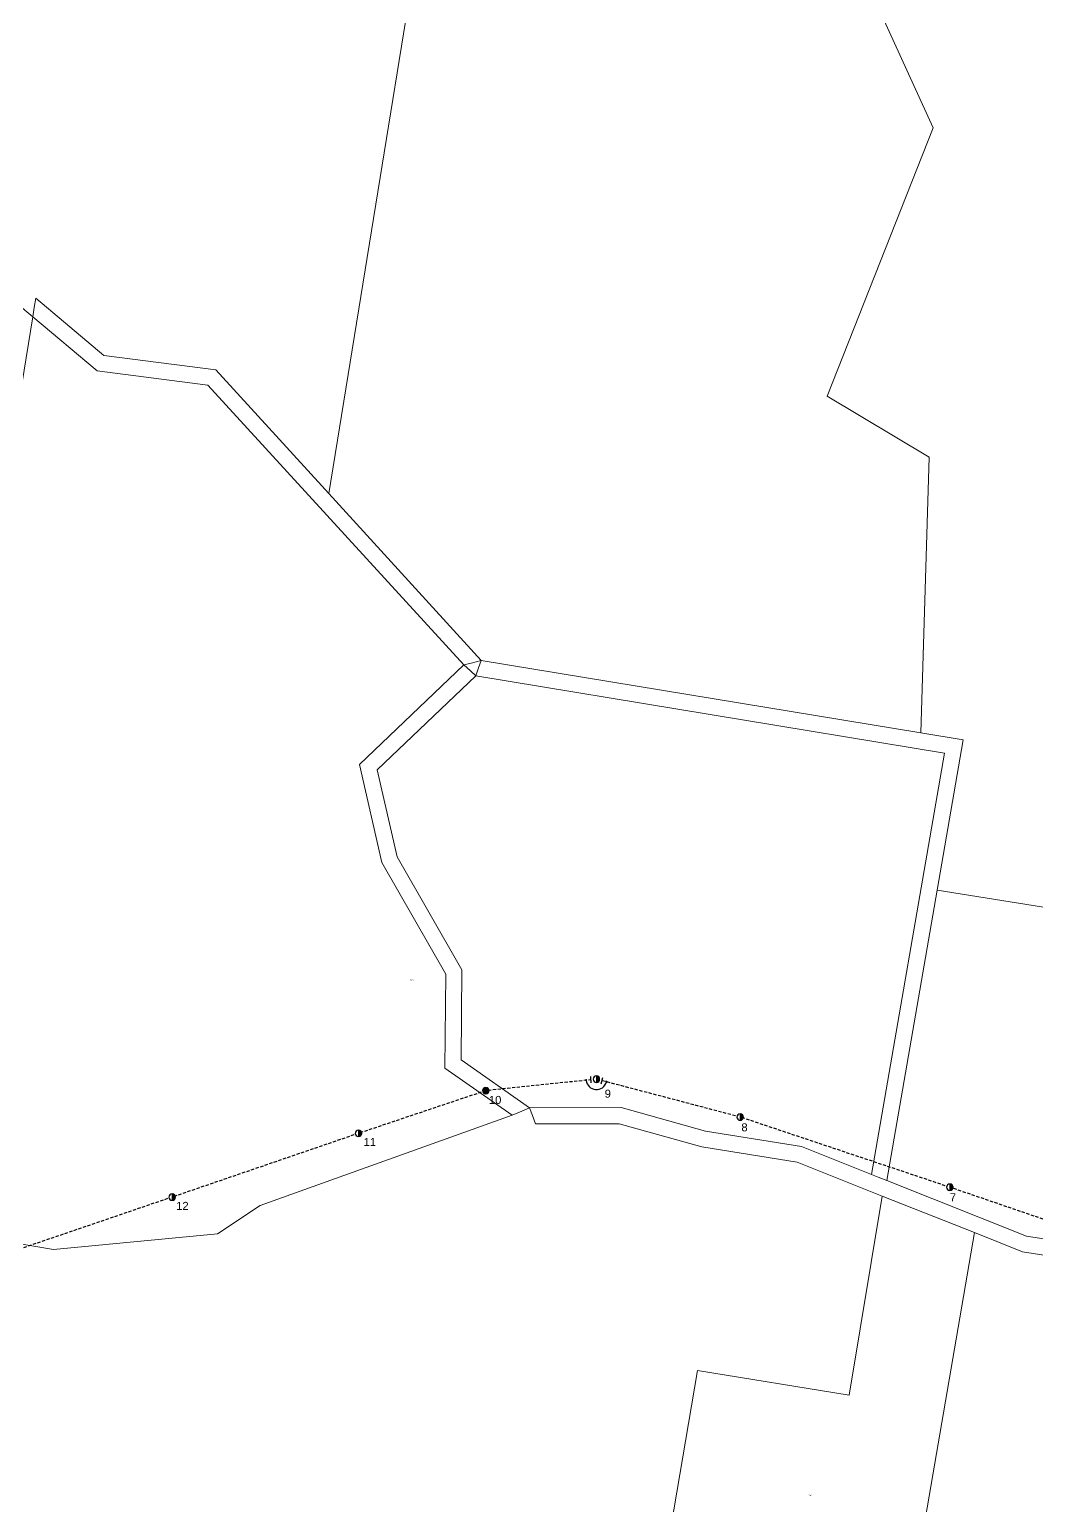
# Model space of a CAD drawing. Header units: metres. Extents: x 231386 to 238683, y 6156973 to 6161532.
# Drawn here: x 234637 to 235894, y 6158077 to 6159921 of the extents above; entities that cross this region are included whole.
import ezdxf
from ezdxf.enums import TextEntityAlignment as Align

# ---------------------------------------------------------------- set-up
doc = ezdxf.new("R2010")
doc.units = ezdxf.units.M
doc.linetypes.add('Cable New OH', pattern=[6, 4, -2])
doc.layers.get('0').update_dxf_attribs({"color": 6})
doc.layers.add('Cadastre Land Parcels_SP_EXT', color=8, linetype='Continuous', lineweight=5)
doc.layers.add('Cadastre Roads_SP_EXT', color=8, linetype='Continuous', lineweight=5)
for name, color, linetype in [('Mains_HV_NEW', 2, 'Continuous'), ('Mains_HV_New_A10', 2, 'Continuous'), ('Mains_HV_NEW_Hardwired', 2, 'Continuous'), ('SupportsOH_SP_TR_HV_LV_SL_MOD', 3, 'Continuous'), ('SupportsOH_SP_TR_HV_LV_SL_NEW', 2, 'Continuous')]:
    doc.layers.add(name, color=color, linetype=linetype)
doc.styles.add('iecARIAL', font='arial.ttf', dxfattribs={"height": 2})
doc.styles.add('POLE_LABEL', font='arial.ttf')
doc.styles.get("Standard").update_dxf_attribs({"font": 'arial.ttf'})

# ---------------------------------------------------------------- blocks, each defined once
blk = doc.blocks.new('POLE_REPLACE_NEW')
for tag, flags, p in [('PFNUMBER', 9, (1.5, -3.6)), ('NEWPFNUMBER', 9, (1.5, -3.8)), ('pFooting', 9, (1.5, -4)), ('pNew', 9, (1.5, -4.2)), ('pNumber', 9, (1.5, -4.4)), ('pRelocate', 9, (1.5, -4.6)), ('cspan', 9, (1.5, -5.6)), ('SUBURB', 9, (1.5, -5.8)), ('STREETNAME', 9, (1.5, -6)), ('OPERATED_BY', 9, (1.5, -6.6)), ('Z', 1, (1.5, -7)), ('pRemove', 9, (1.5, -4.8)), ('pReplace', 9, (1.5, -5)), ('pStay', 9, (1.5, -5.2)), ('pType', 9, (1.5, -5.4)), ('LOCATION', 9, (1.5, -6.2)), ('NOTES', 9, (1.5, -6.4)), ('MAINTAINED_BY', 9, (1.5, -6.8))]:
    blk.add_attdef(tag, text='', height=0.2, dxfattribs=dict(flags=flags)).set_placement(p, align=Align.MIDDLE_LEFT)
blk.add_wipeout([(0, 1), (-0.13, 0.99), (-0.25, 0.97), (-0.37, 0.93), (-0.48, 0.88), (-0.59, 0.81), (-0.68, 0.73), (-0.77, 0.64), (-0.84, 0.54), (-0.9, 0.43), (-0.95, 0.31), (-0.98, 0.19), (-1, 0.06), (-1, -0.06), (-0.98, -0.19), (-0.95, -0.31), (-0.9, -0.43), (-0.84, -0.54), (-0.77, -0.64), (-0.68, -0.73), (-0.59, -0.81), (-0.48, -0.88), (-0.37, -0.93), (-0.25, -0.97), (-0.13, -0.99), (0, -1), (0.13, -0.99), (0.25, -0.97), (0.37, -0.93), (0.48, -0.88), (0.59, -0.81), (0.68, -0.73), (0.77, -0.64), (0.84, -0.54), (0.9, -0.43), (0.95, -0.31), (0.98, -0.19), (1, -0.06), (1, 0.06), (0.98, 0.19), (0.95, 0.31), (0.9, 0.43), (0.84, 0.54), (0.77, 0.64), (0.68, 0.73), (0.59, 0.81), (0.48, 0.88), (0.37, 0.93), (0.25, 0.97), (0.13, 0.99)])
h = blk.add_hatch(color=256)
edge = h.paths.add_edge_path()
edge.add_arc((0, 0), 1, 270, 450)
edge.add_line((0, 1), (0, -1))
blk.add_lwpolyline([(0, 1), (0, -1)])
at = {"lineweight": -3}
blk.add_arc((0, 0), 1, 90, 270, dxfattribs=at)
blk.add_arc((0, 0), 1, 270, 90)
at = {"style": 'POLE_LABEL', "flags": 9}
blk.add_attdef('STRUCTURE_PLANT_NUMBER', text='', height=0.2, dxfattribs=at).set_placement((1.5, 0.24), align=Align.MIDDLE_LEFT)
for tag, height, flags, p in [('STREET_CODE', 0.2, 9, (1.5, 0)), ('ASSET_NUM', 2.5, 8, (2, 2)), ('OWNED_BY', 0.2, 9, (1.5, -0.2)), ('SPECIAL_USE', 0.2, 9, (1.5, -0.6)), ('STATE', 0.2, 9, (1.5, -0.8)), ('cLV', 0.2, 9, (1.5, -1.2)), ('cHV', 0.2, 9, (1.5, -1.8)), ('cLinedev', 0.2, 9, (1.5, -3.2)), ('PARENT', 0.2, 9, (1.5, -0.4)), ('USAGE', 0.2, 9, (1.5, -1)), ('hDepth', 0.2, 9, (1.5, -1.4)), ('hDia', 0.2, 9, (1.5, -1.6)), ('LBRACKET', 0.2, 9, (1.5, -2)), ('LExisting', 0.2, 9, (1.5, -2.2)), ('LANTNUMBER', 0.2, 9, (1.5, -2.4)), ('LOther', 0.2, 9, (1.5, -2.6)), ('LRemove', 0.2, 9, (1.5, -2.8)), ('LEGEND', 0.2, 9, (1.5, -3)), ('pExisting', 0.2, 9, (1.5, -3.4))]:
    blk.add_attdef(tag, text='', height=height, dxfattribs=dict(flags=flags)).set_placement(p, align=Align.MIDDLE_LEFT)
blk = doc.blocks.new('POLE_EXT')
blk.add_hatch(color=256).paths.add_polyline_path([(-1, 0, 1), (1, 0, 1)])
blk.add_lwpolyline([(-1, 0, 1), (1, 0, 1)], format="xyb", close=True)
for tag, height, flags, p in [('pNumber', 2.5, 8, (-17.84, 2.07)), ('OWNED_BY', 0.2, 9, (1.35, -0.4)), ('SPECIAL_USE', 0.2, 9, (1.35, -0.8)), ('STATE', 0.2, 9, (1.35, -1)), ('cLV', 0.2, 9, (1.35, -1.4)), ('hDepth', 0.2, 9, (1.35, -1.6)), ('hDia', 0.2, 9, (1.35, -1.8)), ('cHV', 0.2, 9, (1.35, -2)), ('cLinedev', 0.2, 9, (1.35, -3.4)), ('pExisting', 0.2, 9, (1.35, -3.8)), ('pFooting', 0.2, 9, (1.35, -4.4)), ('pNew', 0.2, 9, (1.35, -4.6)), ('PARENT', 0.2, 9, (1.35, -0.6)), ('USAGE', 0.2, 9, (1.35, -1.2)), ('LBRACKET', 0.2, 9, (1.35, -2.2)), ('LExisting', 0.2, 9, (1.35, -2.4)), ('LANTNUMBER', 0.2, 9, (1.35, -2.6)), ('LOther', 0.2, 9, (1.35, -2.8)), ('LRemove', 0.2, 9, (1.35, -3)), ('LEGEND', 0.2, 9, (1.35, -3.2)), ('LOCATION', 0.2, 9, (1.35, -3.6)), ('PFNUMBER', 0.2, 9, (1.35, -4)), ('NEWPFNUMBER', 0.2, 9, (1.35, -4.2)), ('pRelocate', 0.2, 9, (1.35, -5)), ('pRemove', 0.2, 9, (1.35, -5.2)), ('pReplace', 0.2, 9, (1.35, -5.4)), ('pStay', 0.2, 9, (1.35, -5.6)), ('pType', 0.2, 9, (1.35, -5.8)), ('cspan', 0.2, 9, (1.35, -6)), ('STREETNAME', 0.2, 9, (1.35, -6.2)), ('SUBURB', 0.2, 9, (1.35, -6.4)), ('OPERATED_BY', 0.2, 9, (1.36, -7.01)), ('NOTES', 0.2, 9, (1.35, -6.6)), ('MAINTAINED_BY', 0.2, 9, (1.36, -6.81))]:
    blk.add_attdef(tag, text='', height=height, dxfattribs=dict(flags=flags)).set_placement(p, align=Align.MIDDLE_LEFT)
at = {"style": 'POLE_LABEL'}
for tag, height, flags, p in [('STRUCTURE_PLANT_NUMBER', 0.2, 9, (1.35, 0.03)), ('ASSET_NUM', 2.5, 8, (2, 2)), ('STREET_CODE', 0.2, 9, (1.35, -0.2))]:
    blk.add_attdef(tag, text='', height=height, dxfattribs=dict(at, flags=flags)).set_placement(p, align=Align.MIDDLE_LEFT)
at = {"flags": 1}
blk.add_attdef('Z', (1.35, -7.33), '', height=0.2, dxfattribs=at)
blk = doc.blocks.new('End Shackle_NEW')
blk.add_wipeout([(-0.25, 0), (-0.25, 1.81), (0.25, 1.82), (0.25, 0)])
blk.add_line((1, 1.81), (-1, 1.81))
at = {"flags": 1}
blk.add_attdef('Z', (0, 0), '', height=0.2, dxfattribs=at)
at = {"flags": 9}
for tag, p in [('CONNECTOR_TYPE', (0, 0)), ('CONSTRUCTED_VOLTAGE', (0, -0.2)), ('OPERATING_VOLTAGE', (0, -0.6)), ('ORIENTATION', (0, -0.8)), ('OWNED_BY', (0, -1)), ('STATE', (0, -1.2)), ('OPERATED_BY', (0, -2.01)), ('NO_PHASES', (0, -0.4)), ('USAGE', (0, -1.4)), ('NOTES', (0, -1.6)), ('MAINTAINED_BY', (0, -1.81))]:
    blk.add_attdef(tag, text='', height=0.2, dxfattribs=at).set_placement(p, align=Align.MIDDLE_LEFT)
blk = doc.blocks.new('BOND POINT')
blk.add_hatch(color=256).paths.add_polyline_path([(-1, 0, 1), (1, 0, 1)])
blk.add_lwpolyline([(-1, 0, 1), (1, 0, 1)], format="xyb", close=True)

msp = doc.modelspace()

# ---------------------------------------------------------------- linework, layer by layer
at = {"layer": 'Cadastre Land Parcels_SP_EXT', "linetype": 'Continuous'}
for points in [[(236691.7, 6160421.5), (236460.2, 6160457.1), (235936, 6160636.6), (235817.2, 6160714.4), (235649.9, 6160743.3), (235609.8, 6160512.1), (235575.8, 6160316.7), (235470, 6160333.3), (235179, 6160379), (235175.8, 6160359.1), (235010.7, 6159340.8), (235201, 6159132.5), (235749.8, 6159041.9), (235760.1, 6159386.5), (235633.1, 6159462.5), (235765.2, 6159797.9), (235563.6, 6160240.7), (235629.6, 6160325.4), (235660.4, 6160424.7), (235693.1, 6160464.2), (235749.9, 6160510.6), (236674.1, 6160314.4), (236691.7, 6160421.5)], [(234871.4, 6158416), (234925, 6158451.2), (235239.6, 6158564.2), (235155.5, 6158622.9), (235156.7, 6158740.6), (235076.9, 6158879.8), (235048.9, 6159002.4), (235179.1, 6159126.7), (234859.5, 6159476.3), (234721.2, 6159494.3), (234641, 6159561.8), (234457.2, 6158431.8), (234570.7, 6158412.6), (234666.7, 6158396.5), (234871.4, 6158416)], [(234871.4, 6158416), (234925, 6158451.2), (235239.6, 6158564.2), (235155.5, 6158622.9), (235156.7, 6158740.6), (235076.9, 6158879.8), (235048.9, 6159002.4), (235179.1, 6159126.7), (234859.5, 6159476.3), (234721.2, 6159494.3), (234641, 6159561.8), (234457.2, 6158431.8), (234570.7, 6158412.6), (234666.7, 6158396.5), (234871.4, 6158416)], [(235779.4, 6159016.5), (235194.2, 6159113.2), (235071, 6158995.9), (235095.8, 6158887.2), (235176.8, 6158745.9), (235175.8, 6158633.4), (235261.4, 6158573.5), (235375.8, 6158573.7), (235480.9, 6158544.4), (235601, 6158525), (235688.4, 6158490.2), (235779.4, 6159016.5)], [(236096, 6158379.6), (236163.5, 6158766.4), (236166.1, 6158781.9), (235770.3, 6158845.5), (235707.4, 6158482.6), (235882, 6158413), (236096, 6158379.6)], [(235816.7, 6158417.5), (235701.5, 6158463.2), (235660.3, 6158214.6), (235470.9, 6158245.4), (235430.3, 6158004.9), (235422.6, 6157959), (235400.5, 6157828.2), (235707.7, 6157779.8), (235738.9, 6157962.6), (235746.7, 6158008.4), (235816.7, 6158417.5)], [(236328, 6157151.5), (236380.8, 6157259.1), (236387.1, 6157305.8), (236389.8, 6157325.4), (236465.4, 6157878.2), (236453.8, 6157970.6), (236448, 6158016.3), (236410.9, 6158310.1), (235876.7, 6158393.5), (235816.7, 6158417.5), (235746.7, 6158008.4), (235738.9, 6157962.6), (235707.7, 6157779.8), (235724.8, 6157777.2), (235653, 6157239.2), (235657.5, 6157238.5), (235995.5, 6157194.4), (236327.7, 6157150.9), (236328, 6157151.5)]]:
    msp.add_lwpolyline(points, close=True, dxfattribs=at)
msp.add_lwpolyline([(236674.1, 6160314.4), (235749.9, 6160510.6), (235693.1, 6160464.2), (235660.4, 6160424.7), (235629.6, 6160325.4), (235563.6, 6160240.7), (235765.2, 6159797.9), (235633.1, 6159462.5), (235760.1, 6159386.5), (235749.8, 6159041.9), (235802.7, 6159033.1), (235770.3, 6158845.5), (236166.1, 6158781.9)], dxfattribs=at)
at = {"layer": 'Cadastre Roads_SP_EXT', "linetype": 'Continuous'}
for points in [[(234569, 6158402.7), (234570.7, 6158412.6), (234457.2, 6158431.8), (234641, 6159561.8), (234631, 6159570.2), (234623, 6159576.9), (234562.9, 6159207.5), (234500, 6158819.9), (234434.2, 6158415.3), (234454, 6158411.9), (234567.3, 6158392.9), (234569, 6158402.7)], [(235010.7, 6159340.8), (234869.4, 6159495.4), (234729.6, 6159513.4), (234644.7, 6159585), (234642.8, 6159573.3), (234641, 6159561.8), (234721.2, 6159494.3), (234859.5, 6159476.3), (235179.1, 6159126.7), (235188.2, 6159129.1), (235201, 6159132.5), (235010.7, 6159340.8)], [(235749.8, 6159041.9), (235201, 6159132.5), (235197.7, 6159123.1), (235194.2, 6159113.2), (235779.4, 6159016.5), (235688.4, 6158490.2), (235696.4, 6158487), (235707.4, 6158482.6), (235770.3, 6158845.5), (235802.7, 6159033.1), (235749.8, 6159041.9)], [(235248.8, 6158568.1), (235261.4, 6158573.5), (235175.8, 6158633.4), (235176.8, 6158745.9), (235095.8, 6158887.2), (235071, 6158995.9), (235194.2, 6159113.2), (235187.4, 6159119.2), (235179.1, 6159126.7), (235048.9, 6159002.4), (235076.9, 6158879.8), (235156.7, 6158740.6), (235155.5, 6158622.9), (235239.6, 6158564.2), (235248.8, 6158568.1)]]:
    msp.add_lwpolyline(points, close=True, dxfattribs=at)
msp.add_lwpolyline([(235688.4, 6158490.2), (235688.4, 6158490.2), (235601, 6158525), (235480.9, 6158544.4), (235375.8, 6158573.7), (235261.4, 6158573.5), (235265, 6158563.7), (235268.9, 6158553.4), (235373.1, 6158553.6), (235476.6, 6158524.6), (235595.6, 6158505.5), (235680.9, 6158471.5), (235701.5, 6158463.2), (235701.5, 6158463.2)], dxfattribs=at)
at = {"layer": 'Mains_HV_New_A10', "linetype": 'Cable New OH'}
for points in [[(235344.8, 6158609.2), (235206.7, 6158594.9), (235047.7, 6158541.5), (234815, 6158461.9), (234815, 6158461.9)], [(234815, 6158461.9), (234608.9, 6158391.6)]]:
    msp.add_lwpolyline(points, dxfattribs=at)
at = {"layer": 'Mains_HV_New_A10', "color": 7, "linetype": 'Cable New OH'}
msp.add_lwpolyline([(235908.3, 6158432.4), (235786.1, 6158474.2), (235524.3, 6158561.9), (235344.8, 6158609.2)], dxfattribs=at)
at = {"layer": 'Mains_HV_NEW_Hardwired', "color": 7, "linetype": 'Continuous'}
msp.add_arc((235344.8, 6158609.2), 13, 185.9538, 345.2534, dxfattribs=at).dxf.unprotected_set("ltscale", 0)

# ---------------------------------------------------------------- block references
at = {"layer": 'Mains_HV_NEW_Hardwired', "color": 7, "linetype": 'Continuous', "xscale": 0.6, "yscale": 0.6, "zscale": 0.6}
for p in [(235331.9, 6158607.8), (235357.4, 6158605.9)]:
    msp.add_blockref('BOND POINT', p, dxfattribs=at).dxf.unprotected_set("ltscale", 0)
at = {"layer": 'SupportsOH_SP_TR_HV_LV_SL_MOD', "color": 7, "linetype": 'Continuous'}
ref = msp.add_blockref('POLE_EXT', (235206.7, 6158594.9), dxfattribs=dict(at, xscale=4, yscale=4, zscale=4))
ref.add_attrib('pNumber', '10', dxfattribs={"height": 10}).set_placement((235210.5, 6158583.3), align=Align.MIDDLE_LEFT)

# ---------------------------------------------------------------- texts
at = {"layer": 'Cadastre Land Parcels_SP_EXT'}
for p in [(235112.3, 6158731.7), (235609.6, 6158088.4)]:
    msp.add_text('250', height=1.8, dxfattribs=at).set_placement(p)

# ---------------------------------------------------------------- next in the draw order: block references
at = {"layer": 'Mains_HV_NEW', "color": 7, "linetype": 'Continuous', "xscale": 3.999999999999999, "yscale": 3.999999999999999, "zscale": 3.999999999999999, "rotation": 255.2503394634898}
msp.add_blockref('End Shackle_NEW', (235344.8, 6158609.2), dxfattribs=at).dxf.unprotected_set("ltscale", 0)
at = {"layer": 'SupportsOH_SP_TR_HV_LV_SL_NEW', "color": 7, "linetype": 'Continuous'}
ref = msp.add_blockref('POLE_REPLACE_NEW', (235524.3, 6158561.9), dxfattribs=dict(at, xscale=4, yscale=4, zscale=4))
ref.add_attrib('pNumber', '8', dxfattribs={"height": 10}).set_placement((235525.8, 6158549), align=Align.MIDDLE_LEFT)
ref = msp.add_blockref('POLE_REPLACE_NEW', (235047.7, 6158541.5), dxfattribs=dict(at, xscale=4, yscale=4, zscale=4))
ref.add_attrib('pNumber', '11', dxfattribs={"height": 10}).set_placement((235054, 6158530.7), align=Align.MIDDLE_LEFT)
ref = msp.add_blockref('POLE_REPLACE_NEW', (234815, 6158461.9), dxfattribs=dict(at, xscale=4, yscale=4, zscale=4))
ref.add_attrib('pNumber', '12', dxfattribs={"height": 10}).set_placement((234820, 6158450.9), align=Align.MIDDLE_LEFT)
ref = msp.add_blockref('POLE_REPLACE_NEW', (235786.1, 6158474.2), dxfattribs=dict(at, xscale=4, yscale=4, zscale=4))
ref.add_attrib('pNumber', '7', dxfattribs={"height": 10}).set_placement((235786.1, 6158461.7), align=Align.MIDDLE_LEFT)

# ---------------------------------------------------------------- next in the draw order: block references
at = {"layer": 'Mains_HV_NEW', "color": 7, "linetype": 'Continuous', "xscale": 3.999999999999999, "yscale": 3.999999999999999, "zscale": 3.999999999999999, "rotation": 95.50676065041195}
msp.add_blockref('End Shackle_NEW', (235344.8, 6158609.2), dxfattribs=at).dxf.unprotected_set("ltscale", 0)

# ---------------------------------------------------------------- next in the draw order: block references
at = {"layer": 'SupportsOH_SP_TR_HV_LV_SL_NEW', "color": 7, "linetype": 'Continuous'}
ref = msp.add_blockref('POLE_REPLACE_NEW', (235344.8, 6158609.2), dxfattribs=dict(at, xscale=4, yscale=4, zscale=4))
ref.add_attrib('pNumber', '9', dxfattribs={"layer": '0', "height": 10, "style": 'iecARIAL'}).set_placement((235355.1, 6158591.1), align=Align.MIDDLE_LEFT)

doc.saveas('drawing.dxf')
